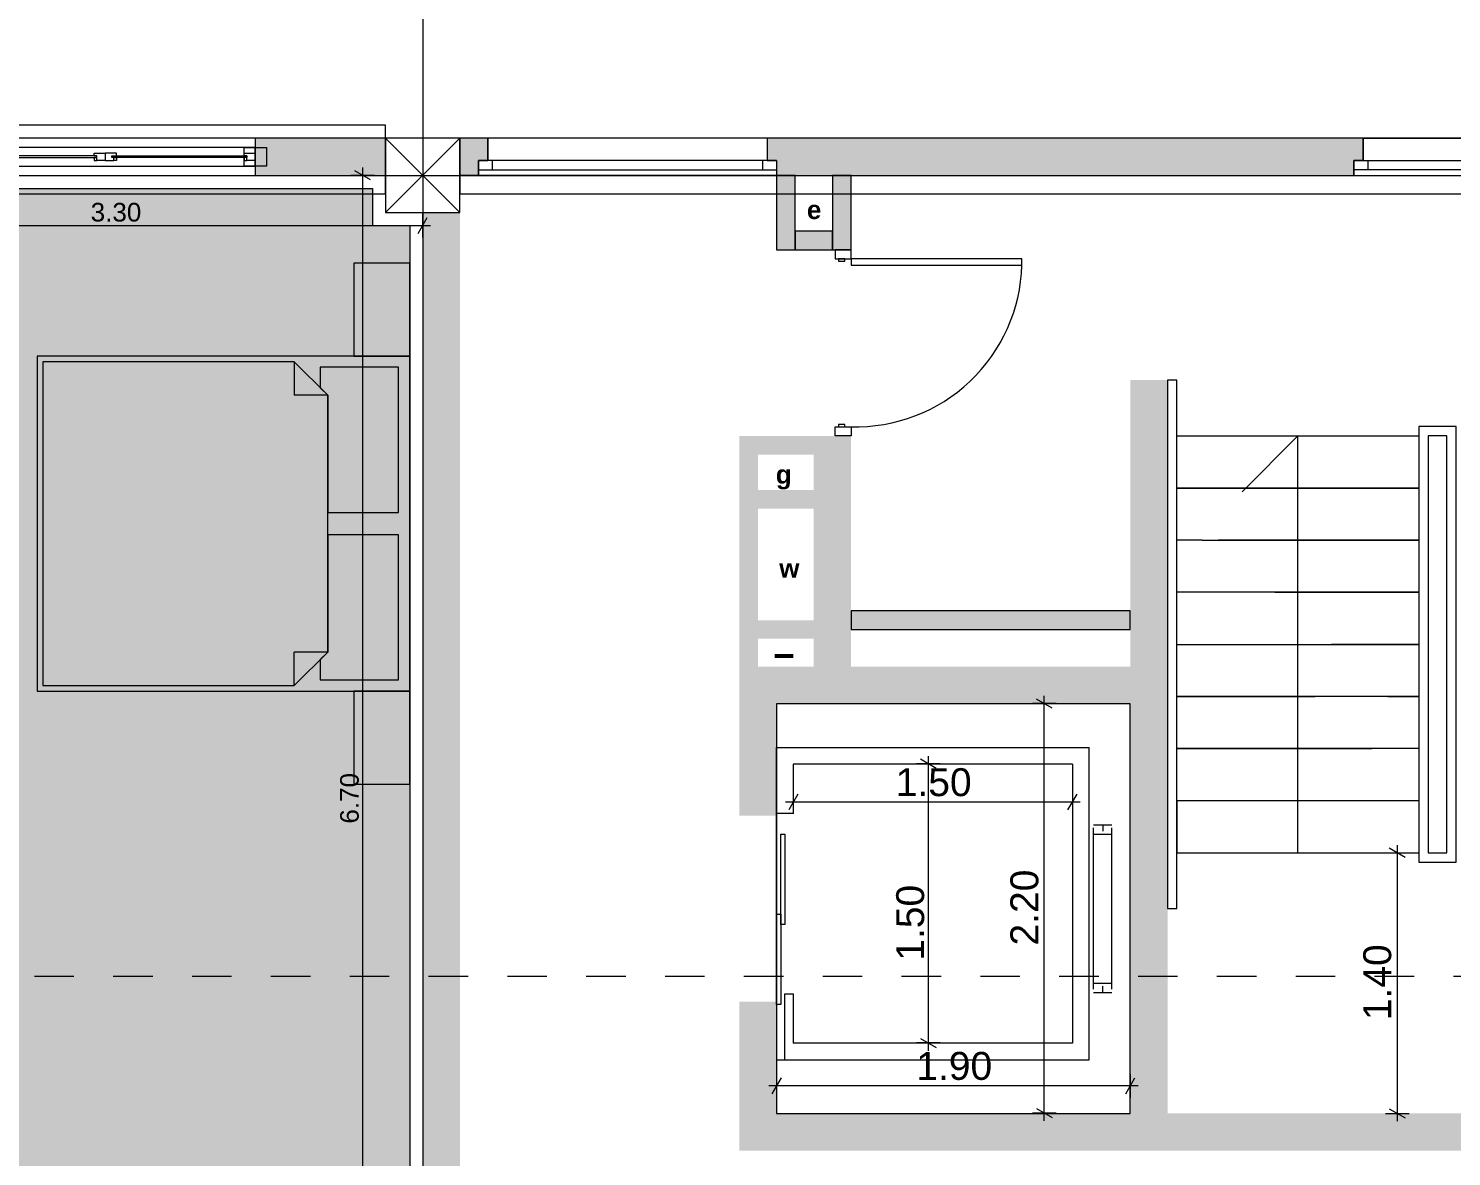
# Model space of a CAD drawing. Header units: millimetres. Extents: x 475616349 to 476941521, y 4620115302 to 4621446928.
# Drawn here: x 476523221 to 476530863, y 4620476338 to 4620482399 of the extents above; entities that cross this region are included whole.
import ezdxf

# ---------------------------------------------------------------- set-up
doc = ezdxf.new("R2010")
doc.units = ezdxf.units.MM
doc.header["$MEASUREMENT"] = 0
doc.linetypes.add('Dashed', pattern=[423.333333, 211.666667, -211.666667])
for name, color, linetype, lineweight in [('2D Drafting - General_Pen_No__1_Pen_No__7', 7, 'Continuous', 0), ('2D Drafting - General_Pen_No__1_Pen_No__7_Pen_No__7', 7, 'Continuous', 0), ('2D Drafting - General_Pen_No__250_Pen_No__7_Pen_No__154', 154, 'Continuous', 0), ('2D Drafting - General_Pen_No__250_Pen_No__7_Pen_No__250', 7, 'Continuous', 0), ('2D Drafting - General_Pen_No__250_Pen_No__7_Pen_No__7', 7, 'Continuous', 0), ('Doors_Pen_No__7_Pen_No__7_Pen_No__7', 7, 'Continuous', 0), ('G-Anno-Nplt_Pen_No__151', 151, 'Continuous', 0), ('G-Anno-Nplt_Pen_No__4', 7, 'Continuous', 0), ('G-Anno-Nplt_Pen_No__7', 7, 'Continuous', 0), ('gegmebi_Pen_No__7_Pen_No__7', 7, 'Continuous', 0), ('kar-panjara_Pen_No__7_Pen_No__7_Pen_No__7', 7, 'Continuous', 0), ('New_._Pen_No__1', 1, 'Continuous', 0), ('New_2D Drafting - General_Pen_No__250_Pen_No__7_Pen_No__154', 154, 'Continuous', 0), ('New_2D Drafting - General_Pen_No__250_Pen_No__7_Pen_No__250', 7, 'Continuous', 0), ('New_2D Drafting - General_Pen_No__250_Pen_No__7_Pen_No__7', 7, 'Continuous', 0), ('New_2D Drafting - General_Pen_No__30_Pen_No__9_Pen_No__9_Pen_No__250', 7, 'Continuous', 0), ('New_2D Drafting - General_Pen_No__30_Pen_No__9_Pen_No__9_Pen_No__4', 7, 'Continuous', 0), ('New_2D Drafting - General_Pen_No__30_Pen_No__9_Pen_No__9_Pen_No__7', 7, 'Continuous', 0), ('New_R03_Nakveti_Pen_No__250', 7, 'Continuous', 0), ('New_R03_Nakveti_Pen_No__4', 7, 'Continuous', 0), ('New_reg_nak_Pen_No__7', 7, 'Continuous', 0), ('New_shenobebi_Pen_No__1', 1, 'Continuous', 0), ('New_shenobebi_Pen_No__7', 7, 'Continuous', 0), ('New_Structural - Bearing_Pen_No__250', 7, 'Continuous', 0), ('New_zoma_Pen_No__4', 7, 'Continuous', 0), ('New_zoma_Pen_No__7', 7, 'Continuous', 0), ('zoma_Pen_No__142', 142, 'Continuous', 0), ('zoma_Pen_No__5_Pen_No__5', 5, 'Continuous', 0)]:
    doc.layers.add(name, color=color, linetype=linetype, lineweight=lineweight)
for name, color, linetype in [('New_R03_Nakveti', 7, 'Continuous'), ('New_zoma', 7, 'Continuous'), ('zoma', 7, 'Continuous')]:
    doc.layers.add(name, color=color, linetype=linetype)
doc.styles.add('GENERATED_STYLE_1', font='arial.ttf')
doc.styles.add('GENERATED_STYLE_2', font='arial.ttf')
doc.styles.add('GENERATED_STYLE_3', font='arialbd.ttf')
doc.dimstyles.new('GENERATED_STYLE__15', dxfattribs={"dimtxt": 150, "dimasz": 64.421331, "dimexe": 0.18, "dimexo": 3, "dimgap": 0.09, "dimtad": 1, "dimlfac": 0.001, "dimzin": 0, "dimdsep": 46, "dimtxsty": 'GENERATED_STYLE_2', "dimblk": 'ARROWHEAD_2', "dimblk1": 'ARROWHEAD_2', "dimblk2": 'ARROWHEAD_2', "dimcen": 0.09, "dimclrd": 142, "dimclre": 142, "dimclrt": 142, "dimadec": 0, "dimazin": 0, "dimtfac": 1, "dimtdec": 4, "dimtmove": 0, "dimatfit": 3, "dimfxl": 1, "dimtolj": 1, "dimtzin": 0, "dimarcsym": 0})
doc.dimstyles.new('GENERATED_STYLE__18', dxfattribs={"dimtxt": 100, "dimasz": 64.421331, "dimexe": 0.18, "dimexo": 3, "dimgap": 0.09, "dimtad": 1, "dimtih": 1, "dimtoh": 1, "dimlfac": 0.001, "dimzin": 0, "dimdsep": 46, "dimtxsty": 'GENERATED_STYLE_1', "dimblk": 'ARROWHEAD_2', "dimblk1": 'ARROWHEAD_2', "dimblk2": 'ARROWHEAD_2', "dimcen": 0.09, "dimclrd": 7, "dimclre": 7, "dimclrt": 7, "dimadec": 0, "dimazin": 0, "dimtfac": 1, "dimtdec": 4, "dimtmove": 0, "dimatfit": 3, "dimfxl": 1, "dimtolj": 1, "dimtzin": 0, "dimarcsym": 0})
doc.dimstyles.new('GENERATED_STYLE__19', dxfattribs={"dimtxt": 100, "dimasz": 64.421331, "dimexe": 0.18, "dimexo": 3, "dimgap": 0.09, "dimtad": 1, "dimlfac": 0.001, "dimzin": 0, "dimdsep": 46, "dimtxsty": 'GENERATED_STYLE_1', "dimblk": 'ARROWHEAD_2', "dimblk1": 'ARROWHEAD_2', "dimblk2": 'ARROWHEAD_2', "dimcen": 0.09, "dimclrd": 7, "dimclre": 7, "dimclrt": 7, "dimadec": 0, "dimazin": 0, "dimtfac": 1, "dimtdec": 4, "dimtmove": 0, "dimatfit": 3, "dimfxl": 1, "dimtolj": 1, "dimtzin": 0, "dimarcsym": 0})
doc.dimstyles.new('GENERATED_STYLE__27', dxfattribs={"dimtxt": 150, "dimasz": 64.421331, "dimexe": 0.18, "dimexo": 3, "dimgap": 0.09, "dimtad": 1, "dimtih": 1, "dimtoh": 1, "dimlfac": 0.001, "dimzin": 0, "dimdsep": 46, "dimtxsty": 'GENERATED_STYLE_2', "dimblk": 'ARROWHEAD_2', "dimblk1": 'ARROWHEAD_2', "dimblk2": 'ARROWHEAD_2', "dimcen": 0.09, "dimclrd": 142, "dimclre": 142, "dimclrt": 142, "dimadec": 0, "dimazin": 0, "dimtfac": 1, "dimtdec": 4, "dimtmove": 0, "dimatfit": 3, "dimfxl": 1, "dimtolj": 1, "dimtzin": 0, "dimarcsym": 0})
doc.dimstyles.new('GENERATED_STYLE__28', dxfattribs={"dimtxt": 150, "dimasz": 64.421331, "dimexe": 0.18, "dimexo": 3, "dimgap": 0.09, "dimtad": 1, "dimlfac": 0.001, "dimzin": 0, "dimdsep": 46, "dimtxsty": 'GENERATED_STYLE_2', "dimblk": 'ARROWHEAD_2', "dimblk1": 'ARROWHEAD_2', "dimblk2": 'ARROWHEAD_2', "dimcen": 0.09, "dimclrd": 142, "dimclre": 142, "dimclrt": 142, "dimadec": 0, "dimazin": 0, "dimtfac": 1, "dimtdec": 4, "dimtmove": 2, "dimatfit": 3, "dimfxl": 1, "dimtolj": 1, "dimtzin": 0, "dimarcsym": 0})

# ---------------------------------------------------------------- blocks, each defined once
blk = doc.blocks.new('Bed Layout 23_2')
at = {"layer": 'New_R03_Nakveti_Pen_No__4', "color": 7, "linetype": 'Continuous', "lineweight": 0}
for p, q in [((-900, 0), (-1399.9, 0)), ((-1399.9, 0), (-1399.9, -300)), ((-900, -300), (-900, 0)), ((900, 0), (-900, 0)), ((-900, 0), (-900, -2000)), ((1399.9, 0), (900, 0)), ((900, 0), (900, -300)), ((900, -2000), (900, 0)), ((1399.9, -300), (1399.9, 0)), ((-1399.9, -300), (-900, -300)), ((900, -300), (1399.9, -300)), ((-690, -440), (-870, -620)), ((0, -440), (-690, -440)), ((-690, -440), (-690, -620)), ((690, -440), (0, -440)), ((870, -620), (690, -440)), ((690, -440), (690, -620)), ((-870, -620), (-870, -1970)), ((-870, -620), (-690, -620)), ((870, -620), (690, -620)), ((870, -1970), (870, -620)), ((-870, -1970), (0, -1970)), ((0, -1970), (870, -1970)), ((-900, -2000), (900, -2000))]:
    blk.add_line(p, q, dxfattribs=at)
at = {"layer": 'New_R03_Nakveti_Pen_No__4', "color": 7, "linetype": 'Continuous', "lineweight": 0, "flags": 128}
for points in [[(-60, -440), (-60, -60), (-840, -60), (-840, -480), (-730, -480), (-690, -440)], [(690, -440), (730, -480), (840, -480), (840, -60), (60, -60), (60, -440)]]:
    blk.add_lwpolyline(points, close=True, dxfattribs=at)
blk = doc.blocks.new('*D1292', base_point=(476577134.1, 4620325125.7))
at = {"layer": 'zoma_Pen_No__142', "color": 142, "linetype": 'Continuous', "lineweight": 0, "transparency": 16777216}
for p, q in [((476530507.9, 4620477970.2), (476530635, 4620477970.2)), ((476530613.8, 4620477945.7), (476530529, 4620477994.7)), ((476530571.4, 4620478011.6), (476530571.4, 4620477970.2)), ((476530571.4, 4620477970.2), (476530571.4, 4620476570.2)), ((476530529, 4620476594.7), (476530613.8, 4620476545.7)), ((476530507.9, 4620476570.2), (476530635, 4620476570.2)), ((476530571.4, 4620476570.2), (476530571.4, 4620476528.7))]:
    blk.add_line(p, q, dxfattribs=at)
at = {"layer": 'zoma_Pen_No__142', "color": 142, "lineweight": 0, "transparency": 16777216, "insert": (476530541.4, 4620477070.6), "char_height": 150, "attachment_point": 7, "rotation": 90, "style": 'GENERATED_STYLE_2'}
blk.add_mtext('\\A1;{\\pql;\\fArial CYR|b0|i0|c204|p34;1.40}', dxfattribs=at)
blk = doc.blocks.new('ARROWHEAD_2')
at = {"color": 0, "linetype": 'Continuous', "lineweight": 0}
for p, q in [((0, 0), (-1, 0)), ((-0.38, -0.66), (0.38, 0.66))]:
    blk.add_line(p, q, dxfattribs=at)
blk = doc.blocks.new('*D1293', base_point=(476577134.1, 4620325125.7))
at = {"layer": 'zoma_Pen_No__142', "color": 142, "linetype": 'Continuous', "lineweight": 0, "transparency": 16777216}
for p, q in [((476530507.9, 4620477970.2), (476530635, 4620477970.2)), ((476530613.8, 4620477945.7), (476530529, 4620477994.7)), ((476530571.4, 4620478011.6), (476530571.4, 4620477970.2)), ((476530571.4, 4620477970.2), (476530571.4, 4620476570.2)), ((476530529, 4620476594.7), (476530613.8, 4620476545.7)), ((476530507.9, 4620476570.2), (476530635, 4620476570.2)), ((476530571.4, 4620476570.2), (476530571.4, 4620476528.7))]:
    blk.add_line(p, q, dxfattribs=at)
at = {"layer": 'zoma_Pen_No__142', "color": 142, "lineweight": 0, "transparency": 16777216, "insert": (476530541.4, 4620477070.6), "char_height": 150, "attachment_point": 7, "rotation": 90, "style": 'GENERATED_STYLE_2'}
blk.add_mtext('\\A1;{\\pql;\\fArial CYR|b0|i0|c204|p34;1.40}', dxfattribs=at)
blk = doc.blocks.new('*D1294', base_point=(476577134.1, 4620325125.7))
at = {"layer": 'zoma_Pen_No__142', "color": 142, "linetype": 'Continuous', "lineweight": 0, "transparency": 16777216}
for p, q in [((476527262.8, 4620476760.3), (476527213.9, 4620476675.5)), ((476527238.4, 4620476781.5), (476527238.4, 4620476654.3)), ((476529113.9, 4620476675.5), (476529162.8, 4620476760.3)), ((476529138.4, 4620476781.5), (476529138.4, 4620476654.3)), ((476527238.4, 4620476717.9), (476527196.9, 4620476717.9)), ((476529138.4, 4620476717.9), (476527238.4, 4620476717.9)), ((476529179.8, 4620476717.9), (476529138.4, 4620476717.9))]:
    blk.add_line(p, q, dxfattribs=at)
at = {"layer": 'zoma_Pen_No__142', "color": 142, "lineweight": 0, "transparency": 16777216, "insert": (476527988.8, 4620476747.9), "char_height": 150, "attachment_point": 7, "style": 'GENERATED_STYLE_2'}
blk.add_mtext('\\A1;{\\pql;\\fArial CYR|b0|i0|c204|p34;1.90}', dxfattribs=at)
blk = doc.blocks.new('*D1295', base_point=(476577134.1, 4620325125.7))
at = {"layer": 'zoma_Pen_No__142', "color": 142, "linetype": 'Continuous', "lineweight": 0, "transparency": 16777216}
for p, q in [((476528054.2, 4620478448.2), (476528054.2, 4620478489.6)), ((476528117.8, 4620478448.2), (476527990.6, 4620478448.2)), ((476528096.6, 4620478423.7), (476528011.8, 4620478472.6)), ((476528054.2, 4620476948.2), (476528054.2, 4620478448.2)), ((476528011.8, 4620476972.6), (476528096.6, 4620476923.7)), ((476528117.8, 4620476948.2), (476527990.6, 4620476948.2)), ((476528054.2, 4620476906.7), (476528054.2, 4620476948.2))]:
    blk.add_line(p, q, dxfattribs=at)
at = {"layer": 'zoma_Pen_No__142', "color": 142, "lineweight": 0, "transparency": 16777216, "insert": (476528033.2, 4620477390.2), "char_height": 150, "attachment_point": 7, "rotation": 90, "style": 'GENERATED_STYLE_2'}
blk.add_mtext('\\A1;{\\pql;\\fArial CYR|b0|i0|c204|p34;1.50}', dxfattribs=at)
blk = doc.blocks.new('*D1296', base_point=(476577134.1, 4620325125.7))
at = {"layer": 'zoma_Pen_No__142', "color": 142, "linetype": 'Continuous', "lineweight": 0, "transparency": 16777216}
for p, q in [((476527352.5, 4620478284.8), (476527303.6, 4620478200.1)), ((476527328.1, 4620478306), (476527328.1, 4620478178.9)), ((476528803.6, 4620478200.1), (476528852.5, 4620478284.8)), ((476528828.1, 4620478306), (476528828.1, 4620478178.9)), ((476527328.1, 4620478242.4), (476527286.6, 4620478242.4)), ((476528828.1, 4620478242.4), (476527328.1, 4620478242.4)), ((476528869.5, 4620478242.4), (476528828.1, 4620478242.4))]:
    blk.add_line(p, q, dxfattribs=at)
at = {"layer": 'zoma_Pen_No__142', "color": 142, "lineweight": 0, "transparency": 16777216, "insert": (476527878.5, 4620478272.4), "char_height": 150, "attachment_point": 7, "style": 'GENERATED_STYLE_2'}
blk.add_mtext('\\A1;{\\pql;\\fArial CYR|b0|i0|c204|p34;1.50}', dxfattribs=at)
blk = doc.blocks.new('*D1297', base_point=(476577134.1, 4620325125.7))
at = {"layer": 'zoma_Pen_No__142', "color": 142, "linetype": 'Continuous', "lineweight": 0, "transparency": 16777216}
for p, q in [((476528718.8, 4620478747.1), (476528634, 4620478796)), ((476528676.4, 4620478771.6), (476528676.4, 4620478813)), ((476528740, 4620478771.6), (476528612.9, 4620478771.6)), ((476528676.4, 4620476571.6), (476528676.4, 4620478771.6)), ((476528634, 4620476596), (476528718.8, 4620476547.1)), ((476528740, 4620476571.6), (476528612.9, 4620476571.6)), ((476528676.4, 4620476530.1), (476528676.4, 4620476571.6))]:
    blk.add_line(p, q, dxfattribs=at)
at = {"layer": 'zoma_Pen_No__142', "color": 142, "lineweight": 0, "transparency": 16777216, "insert": (476528646.4, 4620477472), "char_height": 150, "attachment_point": 7, "rotation": 90, "style": 'GENERATED_STYLE_2'}
blk.add_mtext('\\A1;{\\pql;\\fArial CYR|b0|i0|c204|p34;2.20}', dxfattribs=at)
blk = doc.blocks.new('*D1347', base_point=(476577134.1, 4620325125.7))
at = {"layer": 'New_zoma_Pen_No__4', "color": 7, "linetype": 'Continuous', "lineweight": 0, "transparency": 16777216}
for p, q in [((476522038.4, 4620481277), (476522038.4, 4620481404.2)), ((476525338.4, 4620481277), (476525338.4, 4620481404.2)), ((476521996.9, 4620481340.6), (476522038.4, 4620481340.6)), ((476522062.8, 4620481383), (476522013.9, 4620481298.2)), ((476522038.4, 4620481340.6), (476525338.4, 4620481340.6)), ((476525313.9, 4620481298.2), (476525362.8, 4620481383)), ((476525338.4, 4620481340.6), (476525379.8, 4620481340.6))]:
    blk.add_line(p, q, dxfattribs=at)
at = {"layer": 'New_zoma_Pen_No__7', "color": 7, "lineweight": 0, "transparency": 16777216, "insert": (476523555.3, 4620481360.6), "char_height": 100, "attachment_point": 7, "style": 'GENERATED_STYLE_1'}
blk.add_mtext('\\A1;{\\pql;\\fArial|b0|i0|c0|p34;3.30}', dxfattribs=at)
blk = doc.blocks.new('*D1348', base_point=(476577134.1, 4620325125.7))
at = {"layer": 'New_zoma_Pen_No__4', "color": 7, "linetype": 'Continuous', "lineweight": 0, "transparency": 16777216}
for p, q in [((476525058.6, 4620481585.5), (476524973.8, 4620481634.4)), ((476525016.2, 4620481610), (476525016.2, 4620481651.4)), ((476525079.8, 4620481610), (476524952.6, 4620481610)), ((476525016.2, 4620474910), (476525016.2, 4620481610)), ((476525079.8, 4620474910), (476524952.6, 4620474910)), ((476524973.8, 4620474934.4), (476525058.6, 4620474885.5)), ((476525016.2, 4620474868.5), (476525016.2, 4620474910))]:
    blk.add_line(p, q, dxfattribs=at)
at = {"layer": 'New_zoma_Pen_No__7', "color": 7, "lineweight": 0, "transparency": 16777216, "insert": (476524996.2, 4620478126.9), "char_height": 100, "attachment_point": 7, "rotation": 90, "style": 'GENERATED_STYLE_1'}
blk.add_mtext('\\A1;{\\pql;\\fArial|b0|i0|c0|p34;6.70}', dxfattribs=at)

msp = doc.modelspace()

# ---------------------------------------------------------------- hatches: boundary and pattern name
at = {"layer": '2D Drafting - General_Pen_No__250_Pen_No__7_Pen_No__154', "linetype": 'Continuous', "lineweight": 0}
for points in [[(476525538.366, 4620481810.138), (476525538.366, 4620481610.138), (476525638.366, 4620481610.138), (476525638.366, 4620481690.022), (476525688.369, 4620481690.022), (476525688.369, 4620481810.138), (476525638.366, 4620481810.138)], [(476527188.369, 4620481689.976), (476527238.369, 4620481689.976), (476527238.366, 4620481609.974), (476530338.366, 4620481609.974), (476530338.366, 4620481689.974), (476530388.36, 4620481689.974), (476530388.36, 4620481809.976), (476527188.369, 4620481809.976)]]:
    msp.add_hatch(color=154, dxfattribs=at).paths.add_polyline_path(points)
at = {"layer": '2D Drafting - General_Pen_No__250_Pen_No__7_Pen_No__7', "linetype": 'Continuous', "lineweight": 0}
for points in [[(476524438.368, 4620481609.976), (476525138.366, 4620481609.976), (476525138.366, 4620481809.976), (476524438.368, 4620481809.976)], [(476527538.367, 4620481609.976), (476527538.367, 4620481210.018), (476527638.367, 4620481210.018), (476527638.367, 4620481609.976)], [(476525338.366, 4620481409.976), (476525338.366, 4620476009.976), (476525538.366, 4620476009.976), (476525538.366, 4620481409.976)], [(476529138.366, 4620480510.018), (476529138.366, 4620478969.986), (476529338.366, 4620478969.986), (476529338.366, 4620480510.018)], [(476527638.367, 4620480210.018), (476527438.366, 4620480210.018), (476527438.366, 4620478969.986), (476527638.367, 4620478969.986)]]:
    msp.add_hatch(color=7, dxfattribs=at).paths.add_polyline_path(points)
at = {"layer": 'G-Anno-Nplt_Pen_No__151', "linetype": 'Continuous', "lineweight": 0, "true_color": 0x1f2f3f}
msp.add_hatch(color=169, dxfattribs=at).paths.add_polyline_path([(476518608.366, 4620476383.246), (476518608.366, 4620480439.979), (476522108.366, 4620480439.979), (476522108.366, 4620481539.976), (476525068.366, 4620481539.976), (476525068.366, 4620481339.975), (476525268.366, 4620481339.975), (476525268.366, 4620474979.976), (476525068.366, 4620474979.976), (476525068.366, 4620474679.976), (476524768.366, 4620474679.976), (476524768.366, 4620473818.957), (476525168.366, 4620473818.957), (476525168.366, 4620471479.975), (476525068.366, 4620471479.975), (476525068.366, 4620470939.976), (476525168.366, 4620470939.976), (476525168.366, 4620467479.974), (476521768.366, 4620467479.974), (476521768.366, 4620465079.976), (476518997.446, 4620465079.976), (476518997.446, 4620465580.105), (476518608.366, 4620465580.105), (476518608.366, 4620470939.976), (476518708.366, 4620470939.976), (476518708.366, 4620471479.976), (476518608.366, 4620471479.976), (476518608.366, 4620472767.267), (476518538.366, 4620472767.267), (476518538.366, 4620474509.976), (476518638.366, 4620474509.976), (476518638.366, 4620474759.976), (476518938.366, 4620474759.976), (476518938.366, 4620475780.994), (476518538.366, 4620475780.994), (476518538.366, 4620476383.246)])
at = {"layer": 'G-Anno-Nplt_Pen_No__7', "linetype": 'Continuous', "lineweight": 0}
msp.add_hatch(color=7, dxfattribs=at).paths.add_polyline_path([(476529338.366, 4620476369.986), (476532238.366, 4620476369.986), (476532238.366, 4620476569.986), (476529338.366, 4620476569.986)])
at = {"layer": 'New_2D Drafting - General_Pen_No__250_Pen_No__7_Pen_No__154', "linetype": 'Continuous', "lineweight": 0}
for points in [[(476529338.366, 4620478969.986), (476529138.366, 4620478969.986), (476527038.366, 4620478969.986), (476527038.366, 4620478169.986), (476527238.366, 4620478169.986), (476527238.366, 4620478769.986), (476529138.366, 4620478769.986), (476529338.366, 4620478769.986)], [(476529338.366, 4620478769.986), (476529138.366, 4620478769.986), (476529138.366, 4620476569.986), (476527238.366, 4620476569.986), (476527238.366, 4620477169.986), (476527038.366, 4620477169.986), (476527038.366, 4620476369.986), (476529338.366, 4620476369.986), (476529338.366, 4620476569.986)]]:
    msp.add_hatch(color=154, dxfattribs=at).paths.add_polyline_path(points)
at = {"layer": 'New_2D Drafting - General_Pen_No__250_Pen_No__7_Pen_No__7', "linetype": 'Continuous', "lineweight": 0}
for points in [[(476527338.366, 4620481609.933), (476527238.366, 4620481609.933), (476527238.366, 4620481209.933), (476527338.366, 4620481209.933)], [(476529138.366, 4620479170.445), (476529138.366, 4620479270.445), (476527638.366, 4620479270.445), (476527638.366, 4620479170.445)]]:
    msp.add_hatch(color=7, dxfattribs=at).paths.add_polyline_path(points)
at = {"layer": 'New_2D Drafting - General_Pen_No__30_Pen_No__9_Pen_No__9_Pen_No__4', "linetype": 'Continuous', "lineweight": 0}
for points in [[(476527538.367, 4620481309.933), (476527338.366, 4620481309.933), (476527338.366, 4620481209.933), (476527538.367, 4620481209.933)], [(476527138.366, 4620480210.018), (476527138.366, 4620480109.986), (476527438.366, 4620480109.986), (476527438.366, 4620480210.018)]]:
    msp.add_hatch(color=7, dxfattribs=at).paths.add_polyline_path(points)
at = {"layer": 'New_2D Drafting - General_Pen_No__30_Pen_No__9_Pen_No__9_Pen_No__7', "linetype": 'Continuous', "lineweight": 0}
for points in [[(476527038.366, 4620480210.018), (476527038.366, 4620478969.986), (476527138.366, 4620478969.986), (476527138.366, 4620480210.018)], [(476527438.366, 4620479819.986), (476527438.366, 4620479919.986), (476527138.366, 4620479919.986), (476527138.366, 4620479819.986)], [(476527438.366, 4620479119.988), (476527438.366, 4620479219.988), (476527138.366, 4620479219.988), (476527138.366, 4620479119.988)]]:
    msp.add_hatch(color=7, dxfattribs=at).paths.add_polyline_path(points)

# ---------------------------------------------------------------- linework, layer by layer
at = {"layer": '2D Drafting - General_Pen_No__1_Pen_No__7', "color": 7, "linetype": 'Continuous', "lineweight": 0}
for p, q in [((476525538.366, 4620481409.976), (476525138.366, 4620481809.976)), ((476525138.366, 4620481409.976), (476525538.366, 4620481809.976))]:
    msp.add_line(p, q, dxfattribs=at)
at = {"layer": '2D Drafting - General_Pen_No__1_Pen_No__7', "color": 7, "linetype": 'Continuous', "lineweight": 0, "flags": 128}
for points in [[(476518638.366, 4620481509.976), (476525138.366, 4620481509.976), (476525138.366, 4620481809.976), (476518638.366, 4620481809.976)], [(476525138.366, 4620481409.976), (476525538.366, 4620481409.976), (476525538.366, 4620481809.976), (476525138.366, 4620481809.976)], [(476525538.366, 4620481509.976), (476532038.366, 4620481509.976), (476532038.366, 4620481809.976), (476525538.366, 4620481809.976)]]:
    msp.add_lwpolyline(points, close=True, dxfattribs=at)
msp.add_lwpolyline([(476529828.366, 4620479370.018), (476529388.366, 4620479370.018)], dxfattribs=at)
at = {"layer": '2D Drafting - General_Pen_No__1_Pen_No__7_Pen_No__7', "color": 7, "linetype": 'Continuous', "lineweight": 0}
msp.add_arc((476527663.367, 4620481152.296), 893.239, 268.396194, 358.396194, dxfattribs=at)
at = {"layer": '2D Drafting - General_Pen_No__250_Pen_No__7_Pen_No__250', "color": 7, "linetype": 'Continuous', "lineweight": 0, "flags": 128}
for points in [[(476524438.368, 4620481609.976), (476525138.366, 4620481609.976), (476525138.366, 4620481809.976), (476524438.368, 4620481809.976)], [(476527538.367, 4620481609.976), (476527538.367, 4620481210.018), (476527638.367, 4620481210.018), (476527638.367, 4620481609.976)]]:
    msp.add_lwpolyline(points, close=True, dxfattribs=at)
at = {"layer": '2D Drafting - General_Pen_No__250_Pen_No__7_Pen_No__7', "color": 7, "linetype": 'Continuous', "lineweight": 0, "flags": 128}
for points in [[(476525538.366, 4620481810.138), (476525538.366, 4620481610.138), (476525638.366, 4620481610.138), (476525638.366, 4620481690.022), (476525688.369, 4620481690.022), (476525688.369, 4620481810.138), (476525638.366, 4620481810.138)], [(476527188.369, 4620481689.976), (476527238.369, 4620481689.976), (476527238.366, 4620481609.974), (476530338.366, 4620481609.974), (476530338.366, 4620481689.974), (476530388.36, 4620481689.974), (476530388.36, 4620481809.976), (476527188.369, 4620481809.976)]]:
    msp.add_lwpolyline(points, close=True, dxfattribs=at)
at = {"layer": 'Doors_Pen_No__7_Pen_No__7_Pen_No__7', "color": 7, "linetype": 'Continuous', "lineweight": 0, "flags": 128}
for points in [[(476527553.7, 4620481210.018), (476527553.7, 4620481160.63), (476527638.367, 4620481160.63), (476527638.367, 4620481210.018)], [(476527571.7, 4620481160.63), (476527571.7, 4620481149.518), (476527605.034, 4620481149.518), (476527605.034, 4620481160.63)], [(476527638.367, 4620481160.63), (476527638.367, 4620481127.296), (476528556.256, 4620481127.296), (476528556.256, 4620481160.63)], [(476527553.7, 4620480210.018), (476527553.7, 4620480259.407), (476527638.367, 4620480259.407), (476527638.367, 4620480210.018)], [(476527571.7, 4620480270.518), (476527571.7, 4620480259.407), (476527605.034, 4620480259.407), (476527605.034, 4620480270.518)]]:
    msp.add_lwpolyline(points, close=True, dxfattribs=at)
at = {"layer": 'G-Anno-Nplt_Pen_No__4', "color": 7, "linetype": 'Continuous', "lineweight": 0, "flags": 128}
msp.add_lwpolyline([(476522108.366, 4620481539.976), (476525068.366, 4620481539.976), (476525068.366, 4620481339.975), (476525268.366, 4620481339.975), (476525268.366, 4620474979.976), (476525068.366, 4620474979.976), (476525068.366, 4620474679.976), (476524768.366, 4620474679.976), (476524768.366, 4620473818.957), (476525168.366, 4620473818.957), (476525168.366, 4620471479.975), (476525068.366, 4620471479.975), (476525068.366, 4620470939.976), (476525168.366, 4620470939.976), (476525168.366, 4620467479.974)], dxfattribs=at)
at = {"layer": 'gegmebi_Pen_No__7_Pen_No__7', "color": 7, "linetype": 'Continuous', "lineweight": 0, "flags": 128}
for points in [[(476529388.366, 4620479484.053), (476529388.366, 4620480510.018), (476529338.366, 4620480510.018), (476529338.366, 4620477670.018), (476529388.366, 4620477670.018)], [(476530688.366, 4620478656.36), (476530688.366, 4620477920.018), (476530888.366, 4620477920.018), (476530888.366, 4620480260.018), (476530688.366, 4620480260.018)], [(476530688.366, 4620480210.018), (476530688.366, 4620479930.018), (476529388.366, 4620479930.018), (476529388.366, 4620480210.018)], [(476530838.366, 4620480210.018), (476530738.366, 4620480210.018), (476530738.366, 4620477970.018), (476530838.366, 4620477970.018)]]:
    msp.add_lwpolyline(points, close=True, dxfattribs=at)
for points in [[(476530038.366, 4620477970.018), (476530038.366, 4620480210.018), (476529738.366, 4620479910.018)], [(476529525.033, 4620479650.018), (476529388.366, 4620479650.018), (476529388.366, 4620479930.018), (476530688.366, 4620479930.018), (476530688.366, 4620479650.018), (476529611.903, 4620479650.018)], [(476529525.033, 4620479650.018), (476530688.366, 4620479650.018), (476530688.366, 4620479370.018), (476529828.366, 4620479370.018)], [(476529915.236, 4620479370.018), (476530688.366, 4620479370.018), (476530688.366, 4620479090.018), (476530218.57, 4620479090.018)], [(476530435.033, 4620478810.018), (476529388.366, 4620478810.018), (476529388.366, 4620479090.018), (476530138.366, 4620479090.018)], [(476530126.864, 4620479090.018), (476530688.366, 4620479090.018), (476530688.366, 4620478810.018), (476530434.095, 4620478810.018)], [(476530688.366, 4620478530.018), (476529388.366, 4620478530.018), (476529388.366, 4620478810.018), (476530131.699, 4620478810.018)], [(476530521.903, 4620478810.018), (476530688.366, 4620478810.018), (476530688.366, 4620478656.36)], [(476530688.366, 4620478296.172), (476530688.366, 4620478250.018), (476529388.366, 4620478250.018), (476529388.366, 4620478530.018), (476530435.033, 4620478530.018)], [(476530688.366, 4620478250.018), (476529388.366, 4620478250.018), (476529388.366, 4620477970.018), (476530688.366, 4620477970.018)]]:
    msp.add_lwpolyline(points, dxfattribs=at)
at = {"layer": 'kar-panjara_Pen_No__7_Pen_No__7_Pen_No__7', "color": 7, "linetype": 'Continuous', "lineweight": 0, "flags": 128}
for points in [[(476522838.366, 4620481659.953), (476524438.368, 4620481660.008), (476524438.368, 4620481759.953), (476522838.366, 4620481759.898)], [(476522888.796, 4620481705.068), (476523588.796, 4620481705.068), (476523588.796, 4620481715.068), (476522888.796, 4620481715.068)], [(476523633.796, 4620481690.068), (476523588.796, 4620481690.068), (476523588.796, 4620481705.068), (476523588.796, 4620481715.068), (476523573.796, 4620481715.068), (476523573.796, 4620481730.068), (476523633.796, 4620481730.068)], [(476523573.796, 4620481690.068), (476523588.796, 4620481690.068), (476523588.796, 4620481705.068), (476523573.796, 4620481705.068)], [(476523633.796, 4620481690.068), (476523678.796, 4620481690.068), (476523678.796, 4620481705.068), (476523678.796, 4620481715.068), (476523693.796, 4620481715.068), (476523693.796, 4620481730.068), (476523633.796, 4620481730.068)], [(476524393.368, 4620481705.068), (476523669.528, 4620481705.068), (476523669.528, 4620481715.068), (476524393.368, 4620481715.068)], [(476523693.796, 4620481690.068), (476523678.796, 4620481690.068), (476523678.796, 4620481705.068), (476523693.796, 4620481705.068)], [(476524378.693, 4620481759.952), (476524498.693, 4620481759.952), (476524498.693, 4620481659.952), (476524378.693, 4620481659.952)], [(476524438.368, 4620481690.068), (476524393.368, 4620481690.068), (476524393.368, 4620481705.068), (476524393.368, 4620481715.068), (476524378.693, 4620481715.068), (476524378.693, 4620481730.068), (476524438.368, 4620481730.068)], [(476524378.693, 4620481690.068), (476524393.368, 4620481690.068), (476524393.368, 4620481705.068), (476524378.693, 4620481705.068)]]:
    msp.add_lwpolyline(points, close=True, dxfattribs=at)
at = {"layer": 'New_2D Drafting - General_Pen_No__250_Pen_No__7_Pen_No__250', "color": 7, "linetype": 'Continuous', "lineweight": 0, "flags": 128}
for points in [[(476527338.366, 4620481609.933), (476527238.366, 4620481609.933), (476527238.366, 4620481209.933), (476527338.366, 4620481209.933)], [(476529138.366, 4620479170.445), (476529138.366, 4620479270.445), (476527638.366, 4620479270.445), (476527638.366, 4620479170.445)]]:
    msp.add_lwpolyline(points, close=True, dxfattribs=at)
at = {"layer": 'New_2D Drafting - General_Pen_No__30_Pen_No__9_Pen_No__9_Pen_No__250', "color": 7, "linetype": 'Continuous', "lineweight": 0, "flags": 128}
msp.add_lwpolyline([(476527538.367, 4620481309.933), (476527338.366, 4620481309.933), (476527338.366, 4620481209.933), (476527538.367, 4620481209.933)], close=True, dxfattribs=at)
at = {"layer": 'New_R03_Nakveti_Pen_No__250', "color": 7, "linetype": 'Continuous', "lineweight": 0}
for p, q in [((476528939.926, 4620478119.986), (476529039.926, 4620478119.986)), ((476528939.926, 4620477236.653), (476528939.926, 4620478103.319)), ((476528989.926, 4620478119.986), (476528989.926, 4620478086.653)), ((476529039.926, 4620477236.653), (476529039.926, 4620478103.319)), ((476528939.926, 4620478069.986), (476529039.926, 4620478069.986)), ((476528939.926, 4620477269.986), (476529039.926, 4620477269.986)), ((476528939.926, 4620477219.986), (476529039.926, 4620477219.986)), ((476528989.926, 4620477219.986), (476528989.926, 4620477253.319))]:
    msp.add_line(p, q, dxfattribs=at)
at = {"layer": 'New_R03_Nakveti_Pen_No__4', "color": 7, "linetype": 'Continuous', "lineweight": 0}
for p, q in [((476527238.366, 4620478181.654), (476527238.366, 4620478536.288)), ((476527238.366, 4620478536.288), (476528917.738, 4620478536.288)), ((476528917.738, 4620476856.916), (476528917.738, 4620478536.288)), ((476527328.052, 4620478446.602), (476527328.052, 4620478181.654)), ((476528828.052, 4620478446.602), (476527328.052, 4620478446.602)), ((476528828.052, 4620478446.602), (476528828.052, 4620476946.602)), ((476527328.052, 4620478181.654), (476527238.366, 4620478181.654)), ((476527238.366, 4620477211.549), (476527238.366, 4620478181.654)), ((476527238.366, 4620477211.549), (476527238.366, 4620476856.916)), ((476527283.209, 4620476856.916), (476527283.209, 4620477211.549)), ((476527283.209, 4620477211.549), (476527328.052, 4620477211.549)), ((476527328.052, 4620477211.549), (476527328.052, 4620476946.602)), ((476528828.052, 4620476946.602), (476527328.052, 4620476946.602)), ((476527238.366, 4620476856.916), (476528917.738, 4620476856.916))]:
    msp.add_line(p, q, dxfattribs=at)
for points in [[(476527260.787, 4620477584.494), (476527260.787, 4620478069.546), (476527283.209, 4620478069.546), (476527283.209, 4620477584.494)], [(476527238.366, 4620477155.495), (476527238.366, 4620477640.548), (476527260.787, 4620477640.548), (476527260.787, 4620477155.495)]]:
    msp.add_lwpolyline(points, close=True, dxfattribs=at)
at = {"layer": 'New_reg_nak_Pen_No__7', "color": 7, "linetype": 'Continuous', "lineweight": 0, "flags": 128}
msp.add_lwpolyline([(476525138.366, 4620481809.976), (476525138.366, 4620481879.976), (476521838.366, 4620481879.976), (476521838.366, 4620481809.976)], dxfattribs=at)
at = {"layer": 'New_shenobebi_Pen_No__1', "color": 1, "linetype": 'Dashed', "lineweight": 0}
msp.add_lwpolyline([(476543785.165, 4620477305.678), (476492711.952, 4620477305.678)], dxfattribs=at)
at = {"layer": 'New_shenobebi_Pen_No__7', "color": 7, "linetype": 'Continuous', "lineweight": 0}
msp.add_lwpolyline([(476529138.366, 4620476569.986), (476529138.366, 4620478769.986), (476527238.366, 4620478769.986), (476527238.366, 4620476569.986)], close=True, dxfattribs=at)
at = {"layer": 'New_Structural - Bearing_Pen_No__250', "color": 7, "linetype": 'Continuous', "lineweight": 0}
for p, q in [((476525688.372, 4620481810.022), (476525688.369, 4620481690.022)), ((476527188.372, 4620481809.976), (476525688.372, 4620481810.022)), ((476527188.372, 4620481809.976), (476527188.369, 4620481689.976)), ((476530388.36, 4620481809.976), (476531888.36, 4620481810.022)), ((476530388.36, 4620481809.976), (476530388.363, 4620481689.976)), ((476525638.367, 4620481640.023), (476525638.366, 4620481610.023)), ((476525638.369, 4620481690.023), (476525638.367, 4620481640.023)), ((476525638.369, 4620481690.023), (476525638.367, 4620481640.023)), ((476525638.367, 4620481640.023), (476525713.367, 4620481640.021)), ((476525713.369, 4620481690.021), (476525638.369, 4620481690.023)), ((476525688.369, 4620481690.022), (476525638.369, 4620481690.023)), ((476525688.369, 4620481690.022), (476525638.369, 4620481690.023)), ((476525713.367, 4620481640.021), (476525713.369, 4620481690.021)), ((476525713.367, 4620481640.021), (476527163.367, 4620481639.976)), ((476527163.369, 4620481689.976), (476525713.369, 4620481690.021)), ((476527163.369, 4620481689.976), (476527163.367, 4620481639.976)), ((476527163.367, 4620481639.976), (476527238.367, 4620481639.974)), ((476527238.369, 4620481689.974), (476527163.369, 4620481689.976)), ((476527188.369, 4620481689.976), (476527238.369, 4620481689.974)), ((476527188.369, 4620481689.976), (476527238.369, 4620481689.974)), ((476527238.367, 4620481639.974), (476527238.366, 4620481609.974)), ((476527238.369, 4620481689.974), (476527238.367, 4620481639.974)), ((476527238.369, 4620481689.974), (476527238.367, 4620481639.974)), ((476530338.363, 4620481689.974), (476530413.363, 4620481689.976)), ((476530388.363, 4620481689.976), (476530338.363, 4620481689.974)), ((476530388.363, 4620481689.976), (476530338.363, 4620481689.974)), ((476530338.363, 4620481689.974), (476530338.365, 4620481639.974)), ((476530338.363, 4620481689.974), (476530338.365, 4620481639.974)), ((476530413.365, 4620481639.976), (476530338.365, 4620481639.974)), ((476530338.365, 4620481639.974), (476530338.366, 4620481609.974)), ((476530413.363, 4620481689.976), (476531863.363, 4620481690.021)), ((476530413.363, 4620481689.976), (476530413.365, 4620481639.976)), ((476531863.365, 4620481640.021), (476530413.365, 4620481639.976)), ((476527238.366, 4620481609.974), (476525638.366, 4620481610.023)), ((476530338.366, 4620481609.974), (476531938.366, 4620481610.023))]:
    msp.add_line(p, q, dxfattribs=at)
at = {"layer": 'zoma_Pen_No__5_Pen_No__5', "color": 5, "linetype": 'Continuous', "lineweight": 0}
for p, q in [((476525338.366, 4620485319.573), (476525338.366, 4620460608.767)), ((476493657.815, 4620481609.976), (476543544.196, 4620481609.976)), ((476493657.815, 4620481609.976), (476543544.196, 4620481609.976))]:
    msp.add_line(p, q, dxfattribs=at)

# ---------------------------------------------------------------- block references
at = {"layer": 'New_R03_Nakveti', "color": 7, "linetype": 'Continuous', "lineweight": 0, "zscale": 1000, "rotation": 269.9970273048938}
msp.add_blockref('Bed Layout 23_2', (476525268.439, 4620479738.677), dxfattribs=at)

# ---------------------------------------------------------------- texts
at = {"layer": 'New_._Pen_No__1', "color": 1, "linetype": 'Continuous', "lineweight": 0, "char_height": 100, "attachment_point": 2, "style": 'GENERATED_STYLE_3'}
for s, insert in [('\\A1;{\\pqc;\\fArial|b1|i0|c0|p34;e}', (476527440.222, 4620481475.23)), ('\\A1;{\\pqc;\\fArial|b1|i0|c0|p34;g}', (476527277.082, 4620480053.055)), ('\\A1;{\\pqc;\\fArial|b1|i0|c0|p34;w}', (476527307.145, 4620479548.926))]:
    msp.add_mtext(s, dxfattribs=dict(at, insert=insert))
at = {"layer": 'New_._Pen_No__1', "color": 1, "linetype": 'Continuous', "lineweight": 0, "insert": (476527228.955, 4620479027.399), "char_height": 100, "attachment_point": 2, "rotation": 90, "style": 'GENERATED_STYLE_3'}
msp.add_mtext('\\A1;{\\pqc;\\fArial|b1|i0|c0|p34;I}', dxfattribs=at)

# ---------------------------------------------------------------- dimensions: what is measured, and where the dimension line sits
at = {"layer": 'New_zoma', "color": 7, "linetype": 'Continuous', "lineweight": 0}
dim = msp.add_linear_dim(base=(476525016.181, 4620481609.976), p1=(476525138.366, 4620474909.976), p2=(476525138.366, 4620481609.976), angle=90, dimstyle='GENERATED_STYLE__19', dxfattribs=at)
dim.commit()
dim.dimension.update_dxf_attribs({"geometry": '*D1348', "text_midpoint": (476524946.181, 4620478256.829), "dimtype": 160, "text_rotation": 90})
dim = msp.add_linear_dim(base=(476525338.366, 4620481340.62), p1=(476522038.366, 4620481609.811), p2=(476525338.366, 4620481409.976), dimstyle='GENERATED_STYLE__18', dxfattribs=at)
dim.commit()
dim.dimension.update_dxf_attribs({"geometry": '*D1347', "text_midpoint": (476523685.22, 4620481410.62), "dimtype": 160})
at = {"layer": 'zoma', "color": 142, "linetype": 'Continuous', "lineweight": 0}
for base, p1, p2, angle, dimstyle, picture, middle in [((476528676.424, 4620478771.555), (476528651.394, 4620476571.555), (476528534.587, 4620478771.555), 90, 'GENERATED_STYLE__15', '*D1297', (476528571.424, 4620477666.835)), ((476528054.209, 4620478448.17), (476527850.641, 4620476948.17), (476527876.739, 4620478448.17), 90, 'GENERATED_STYLE__28', '*D1295', (476527958.209, 4620477585.002)), ((476530571.432, 4620476570.181), (476530571.432, 4620477970.181), (476530571.432, 4620476570.181), 270, 'GENERATED_STYLE__15', '*D1292', (476530466.432, 4620477265.461)), ((476530571.432, 4620476570.181), (476530571.432, 4620477970.181), (476530571.432, 4620476570.181), 270, 'GENERATED_STYLE__15', '*D1293', (476530466.432, 4620477265.461))]:
    dim = msp.add_linear_dim(base=base, p1=p1, p2=p2, angle=angle, dimstyle=dimstyle, dxfattribs=at)
    dim.commit()
    dim.dimension.update_dxf_attribs({"geometry": picture, "text_midpoint": middle, "dimtype": 160, "text_rotation": 90})
for base, p1, p2, picture, middle in [((476527328.052, 4620478242.441), (476528828.052, 4620478446.602), (476527328.052, 4620478446.602), '*D1296', (476528073.332, 4620478347.441)), ((476527238.366, 4620476717.917), (476529138.366, 4620476817.902), (476527238.366, 4620476817.902), '*D1294', (476528183.646, 4620476822.917))]:
    dim = msp.add_linear_dim(base=base, p1=p1, p2=p2, angle=180, dimstyle='GENERATED_STYLE__27', dxfattribs=at)
    dim.commit()
    dim.dimension.update_dxf_attribs({"geometry": picture, "text_midpoint": middle, "dimtype": 160})

doc.saveas('drawing.dxf')
